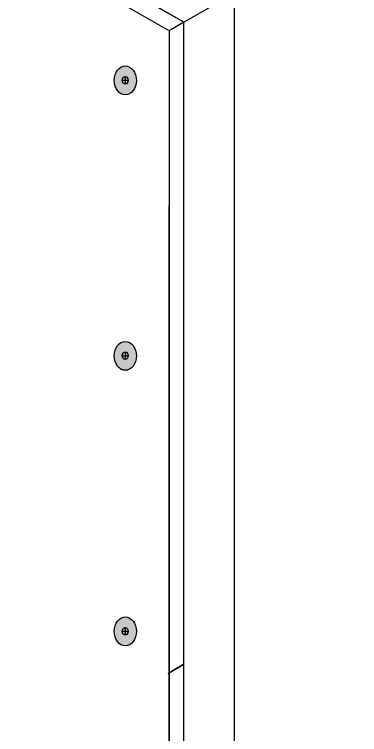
# Model space of a CAD drawing. Header units: inches. Extents: x -20.7 to 76.3, y -55.2 to 19.1.
# Drawn here: x 5.639 to 7.224, y -30.771 to -27.464 of the extents above; entities that cross this region are included whole.
import ezdxf

# ---------------------------------------------------------------- set-up
doc = ezdxf.new("R2010")
doc.units = ezdxf.units.IN
doc.header["$MEASUREMENT"] = 0
for name, color, linetype, lineweight in [('G-ANNO-TTLB', 7, 'Continuous', 0), ('TYVEK', 7, 'Continuous', 0), ('wall scratch', 7, 'Continuous', 0)]:
    doc.layers.add(name, color=color, linetype=linetype, lineweight=lineweight)

# ---------------------------------------------------------------- blocks, each defined once
blk = doc.blocks.new('Block_121')
at = {"layer": 'TYVEK', "color": 4, "lineweight": 25, "true_color": 0x00ffff}
for points in [[(5.892, -30.6375)], [(5.892, -31.1019)]]:
    blk.add_lwpolyline(points, dxfattribs=at)

msp = doc.modelspace()

# ---------------------------------------------------------------- hatches: boundary and pattern name
at = {"layer": 'G-ANNO-TTLB', "true_color": 0xff00ff, "transparency": 33554687}
h = msp.add_hatch(color=6, dxfattribs=at)
edge = h.paths.add_edge_path()
edge.add_spline(control_points=[(20.0382, -55.2136), (20.0382, -55.2136), (-20.6495, -55.2136), (-20.6495, -55.2136), (-20.6495, -55.2136), (-20.6495, -21.0886), (-20.6495, -21.0886), (-20.6495, -21.0886), (20.0382, -21.0886), (20.0382, -21.0886), (20.0382, -21.0886), (20.0382, -55.2136), (20.0382, -55.2136)], knot_values=[0, 0, 0, 0, 1, 1, 1, 2, 2, 2, 3, 3, 3, 4, 4, 4, 4], degree=3, periodic=0)
edge = h.paths.add_edge_path()
edge.add_spline(control_points=[(-20.5245, -21.2136), (-20.5245, -21.2136), (-20.5245, -55.0886), (-20.5245, -55.0886), (-20.5245, -55.0886), (19.9132, -55.0886), (19.9132, -55.0886), (19.9132, -55.0886), (19.9132, -21.2136), (19.9132, -21.2136), (19.9132, -21.2136), (-20.5245, -21.2136), (-20.5245, -21.2136)], knot_values=[0, 0, 0, 0, 1, 1, 1, 2, 2, 2, 3, 3, 3, 4, 4, 4, 4], degree=3, periodic=0)
edge.add_line((-20.5245, -21.2136), (-20.5245, -21.2136))
at = {"layer": 'TYVEK', "true_color": 0x003b71, "transparency": 33554687}
h = msp.add_hatch(color=156, dxfattribs=at)
h.dxf.hatch_style = 2
edge = h.paths.add_edge_path()
edge.add_ellipse((6.1478, -27.7675), major_axis=(0, 0.0664), ratio=0.766948, start_angle=0, end_angle=360)
h = msp.add_hatch(color=156, dxfattribs=at)
h.dxf.hatch_style = 2
edge = h.paths.add_edge_path()
edge.add_ellipse((6.1478, -29.0321), major_axis=(0, 0.0664), ratio=0.766948, start_angle=0, end_angle=360)
h = msp.add_hatch(color=156, dxfattribs=at)
h.dxf.hatch_style = 2
edge = h.paths.add_edge_path()
edge.add_ellipse((6.1478, -30.2971), major_axis=(0, 0.0664), ratio=0.766948, start_angle=0, end_angle=360)

# ---------------------------------------------------------------- linework, layer by layer
at = {"layer": 'G-ANNO-TTLB'}
for points in [[(20.0382, -55.2136), (20.0382, -55.2136), (-20.6495, -55.2136), (-20.6495, -55.2136), (-20.6495, -55.2136), (-20.6495, -21.0886), (-20.6495, -21.0886), (-20.6495, -21.0886), (20.0382, -21.0886), (20.0382, -21.0886), (20.0382, -21.0886), (20.0382, -55.2136), (20.0382, -55.2136)], [(-20.5245, -21.2136), (-20.5245, -21.2136), (-20.5245, -55.0886), (-20.5245, -55.0886), (-20.5245, -55.0886), (19.9132, -55.0886), (19.9132, -55.0886), (19.9132, -55.0886), (19.9132, -21.2136), (19.9132, -21.2136), (19.9132, -21.2136), (-20.5245, -21.2136), (-20.5245, -21.2136)]]:
    msp.add_open_spline(points, degree=3, knots=[0, 0, 0, 0, 1, 1, 1, 2, 2, 2, 3, 3, 3, 4, 4, 4, 4], dxfattribs=at)
at = {"layer": 'TYVEK', "color": 2, "lineweight": 25, "true_color": 0xffff00}
for p, q in [((6.4163, -27.5006), (2.6819, -25.3682)), ((6.4163, -27.5006), (6.3495, -27.5392)), ((6.4163, -33.3963), (6.4163, -27.5006)), ((6.4163, -30.4484), (6.3495, -30.4871))]:
    msp.add_line(p, q, dxfattribs=at)
at = {"layer": 'TYVEK', "color": 18, "lineweight": 25, "true_color": 0x000000}
for q in [(2.6151, -25.4068), (6.3495, -33.4349)]:
    msp.add_line((6.3495, -27.5392), q, dxfattribs=at)
at = {"layer": 'TYVEK', "color": 33, "lineweight": 25, "true_color": 0xcc9966}
for p in [(6.4163, -27.5006), (6.6497, -33.2612)]:
    msp.add_line(p, (6.6497, -27.3655), dxfattribs=at)
at = {"layer": 'TYVEK', "color": 252, "lineweight": 25, "true_color": 0x848484}
for p, q in [((6.1343, -27.7671), (6.1613, -27.7671)), ((6.1478, -27.75), (6.1478, -27.7843)), ((6.3495, -33.4349), (6.3494, -28.3418)), ((6.1343, -29.0317), (6.1613, -29.0317)), ((6.1478, -29.0146), (6.1478, -29.0488)), ((6.1478, -30.2795), (6.1478, -30.3138)), ((6.1343, -30.2967), (6.1613, -30.2967))]:
    msp.add_line(p, q, dxfattribs=at)
at = {"layer": 'TYVEK', "color": 33, "lineweight": 25, "true_color": 0xcc9966}
msp.add_lwpolyline([(6.4163, -27.5006), (6.2913, -27.4289), (6.5246, -27.2938), (6.6497, -27.3655)], dxfattribs=at)
at = {"layer": 'TYVEK', "color": 18, "lineweight": 25, "true_color": 0x000000}
for centre in [(6.1478, -27.7675), (6.1478, -29.0321), (6.1478, -30.2971)]:
    msp.add_ellipse(centre, major_axis=(0, 0.0664), ratio=0.766948, dxfattribs=at)
at = {"layer": 'TYVEK', "color": 252, "lineweight": 25, "true_color": 0x848484}
for centre in [(6.1478, -27.7671), (6.1478, -29.0317), (6.1478, -30.2967)]:
    msp.add_ellipse(centre, major_axis=(0, 0.0171), ratio=0.788846, dxfattribs=at)
at = {"layer": 'wall scratch', "color": 2, "lineweight": 25, "true_color": 0xffff00}
for p, q in [((6.4107, -30.4533), (6.3439, -30.4919)), ((6.4163, -30.4483), (6.3495, -30.487))]:
    msp.add_line(p, q, dxfattribs=at)

# ---------------------------------------------------------------- block references
at = {"layer": 'TYVEK'}
msp.add_blockref('Block_121', (0, 0), dxfattribs=at)

doc.saveas('drawing.dxf')
